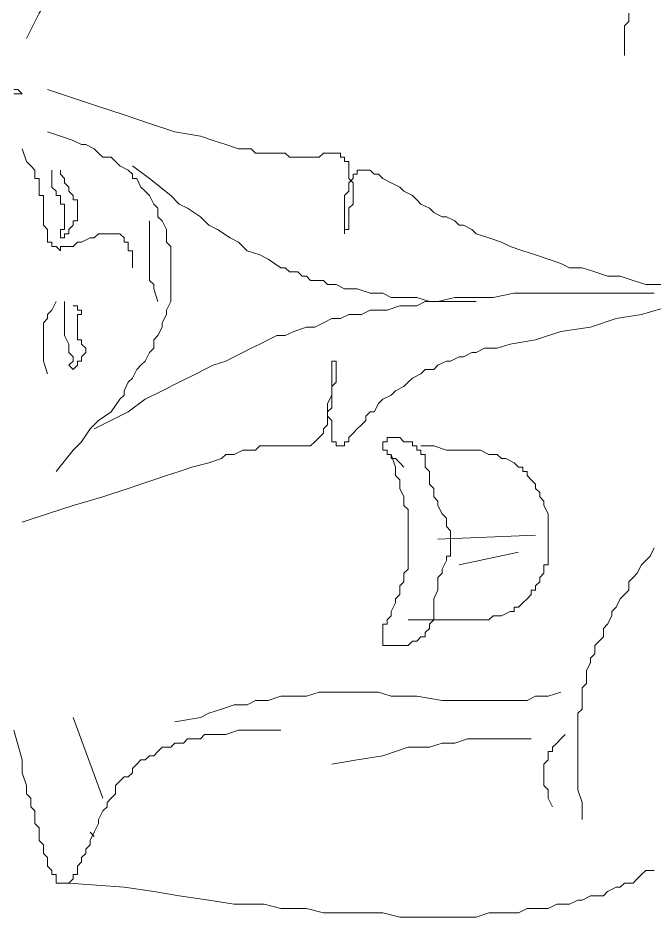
# Model space of a CAD drawing. Header units: millimetres. Extents: x -102235 to 28000, y -9692 to 28742.
# Drawn here: x -80340 to -79705, y 7203 to 8100 of the extents above; entities that cross this region are included whole.
import ezdxf

# ---------------------------------------------------------------- set-up
doc = ezdxf.new("R2010")
doc.units = ezdxf.units.MM
doc.header["$MEASUREMENT"] = 0
doc.layers.add('Drawing & Figure_Pen_No__141', color=7, linetype='Continuous', lineweight=20)

msp = doc.modelspace()

# ---------------------------------------------------------------- linework, layer by layer
at = {"layer": 'Drawing & Figure_Pen_No__141', "linetype": 'Continuous', "flags": 128}
for points in [[(-80331.58, 8079.24), (-80318.88, 8104.64), (-80310.42, 8117.34), (-80306.18, 8125.81), (-80297.72, 8138.51), (-80293.48, 8151.21), (-80293.48, 8159.68), (-80289.25, 8163.91), (-80285.02, 8176.61), (-80280.78, 8189.31), (-80276.55, 8202.01), (-80272.32, 8214.71), (-80268.08, 8227.41), (-80268.08, 8240.11), (-80263.85, 8252.81), (-80255.38, 8278.21)], [(-79730.45, 8104.64), (-79730.45, 8096.18), (-79734.68, 8091.94), (-79734.68, 8083.48), (-79734.68, 8075.01), (-79734.68, 8062.31)], [(-80344.28, 8024.21), (-80340.05, 8024.21), (-80335.82, 8024.21), (-80340.05, 8028.44), (-80344.28, 8028.44)], [(-80310.42, 8028.44), (-80259.62, 8011.51), (-80234.22, 8003.04), (-80208.82, 7994.58), (-80183.42, 7986.11), (-80158.02, 7981.88), (-80145.32, 7977.64), (-80132.62, 7973.41), (-80119.92, 7969.18), (-80107.22, 7969.18), (-80102.98, 7964.94), (-80094.52, 7964.94), (-80086.05, 7964.94), (-80081.82, 7964.94), (-80073.35, 7964.94), (-80069.12, 7960.71), (-80060.65, 7960.71), (-80056.42, 7960.71), (-80047.95, 7960.71), (-80039.48, 7960.71), (-80035.25, 7964.94), (-80031.02, 7964.94), (-80026.78, 7964.94), (-80022.55, 7964.94), (-80018.32, 7964.94), (-80018.32, 7960.71), (-80014.08, 7960.71), (-80014.08, 7956.48), (-80009.85, 7956.48), (-80009.85, 7952.24), (-80009.85, 7948.01), (-80009.85, 7943.78), (-80009.85, 7939.54), (-80005.62, 7935.31), (-80005.62, 7931.08), (-80005.62, 7926.84), (-80005.62, 7922.61), (-80005.62, 7914.14), (-80009.85, 7909.91), (-80009.85, 7905.68), (-80009.85, 7901.44), (-80009.85, 7897.21), (-80009.85, 7892.98), (-80009.85, 7888.74), (-80014.08, 7888.74), (-80014.08, 7884.51), (-80014.08, 7888.74), (-80014.08, 7892.98), (-80014.08, 7897.21), (-80014.08, 7901.44), (-80014.08, 7905.68), (-80014.08, 7909.91), (-80014.08, 7914.14), (-80014.08, 7918.38), (-80014.08, 7922.61), (-80009.85, 7926.84), (-80009.85, 7931.08), (-80009.85, 7935.31), (-80005.62, 7939.54), (-80005.62, 7943.78), (-80001.38, 7943.78), (-80001.38, 7948.01), (-79997.15, 7948.01), (-79992.92, 7948.01), (-79988.68, 7948.01), (-79984.45, 7943.78), (-79980.22, 7943.78), (-79975.98, 7939.54), (-79967.52, 7935.31), (-79959.05, 7931.08), (-79954.82, 7926.84), (-79946.35, 7922.61), (-79942.12, 7918.38), (-79937.88, 7914.14), (-79929.42, 7909.91), (-79925.18, 7905.68), (-79916.72, 7901.44), (-79912.48, 7901.44), (-79904.02, 7897.21), (-79899.78, 7892.98), (-79895.55, 7892.98), (-79887.08, 7888.74), (-79882.85, 7884.51), (-79870.15, 7880.28), (-79857.45, 7876.04), (-79848.98, 7871.81), (-79836.28, 7867.58), (-79823.58, 7863.34), (-79810.88, 7859.11), (-79798.18, 7854.88), (-79789.72, 7850.64), (-79777.02, 7850.64), (-79764.32, 7846.41), (-79751.62, 7842.18), (-79738.92, 7842.18), (-79726.22, 7837.94), (-79713.52, 7833.71), (-79696.58, 7833.71)], [(-80310.42, 7986.11), (-80297.72, 7981.88), (-80285.02, 7977.64), (-80276.55, 7973.41), (-80272.32, 7973.41), (-80263.85, 7969.18), (-80259.62, 7964.94), (-80255.38, 7960.71), (-80246.92, 7960.71), (-80242.68, 7956.48), (-80238.45, 7952.24), (-80229.98, 7948.01), (-80225.75, 7943.78), (-80225.75, 7939.54), (-80221.52, 7939.54), (-80217.28, 7931.08), (-80213.05, 7926.84), (-80208.82, 7922.61), (-80204.58, 7914.14), (-80200.35, 7909.91), (-80200.35, 7901.44), (-80196.12, 7897.21), (-80191.88, 7888.74), (-80191.88, 7884.51), (-80191.88, 7876.04), (-80187.65, 7871.81), (-80187.65, 7863.34), (-80187.65, 7854.88), (-80187.65, 7850.64), (-80187.65, 7842.18), (-80187.65, 7833.71), (-80187.65, 7829.48), (-80187.65, 7821.01), (-80187.65, 7816.78), (-80191.88, 7808.31), (-80191.88, 7804.08), (-80196.12, 7795.61), (-80196.12, 7791.38), (-80200.35, 7782.91), (-80204.58, 7778.68), (-80204.58, 7770.21), (-80208.82, 7765.98), (-80213.05, 7757.51), (-80217.28, 7753.28), (-80221.52, 7749.04), (-80225.75, 7740.58), (-80229.98, 7736.34), (-80234.22, 7727.88), (-80234.22, 7723.64), (-80238.45, 7719.41), (-80246.92, 7706.71), (-80259.62, 7698.24), (-80268.08, 7689.78), (-80276.55, 7677.08), (-80285.02, 7668.61), (-80301.95, 7647.44)], [(-80335.82, 7969.18), (-80331.58, 7956.48), (-80327.35, 7952.24), (-80323.12, 7948.01), (-80323.12, 7943.78), (-80323.12, 7939.54), (-80318.88, 7939.54), (-80318.88, 7935.31), (-80318.88, 7931.08), (-80318.88, 7926.84), (-80318.88, 7922.61), (-80314.65, 7922.61), (-80314.65, 7918.38), (-80314.65, 7914.14), (-80314.65, 7905.68), (-80314.65, 7897.21), (-80314.65, 7892.98), (-80310.42, 7888.74), (-80310.42, 7884.51), (-80310.42, 7880.28), (-80310.42, 7876.04), (-80306.18, 7876.04), (-80306.18, 7871.81), (-80301.95, 7871.81), (-80297.72, 7867.58), (-80297.72, 7871.81), (-80293.48, 7871.81), (-80289.25, 7871.81), (-80285.02, 7871.81), (-80280.78, 7876.04), (-80276.55, 7876.04), (-80268.08, 7880.28), (-80263.85, 7880.28), (-80259.62, 7884.51), (-80255.38, 7884.51), (-80251.15, 7884.51), (-80246.92, 7884.51), (-80242.68, 7884.51), (-80238.45, 7884.51), (-80234.22, 7880.28), (-80234.22, 7876.04), (-80229.98, 7876.04), (-80229.98, 7871.81), (-80229.98, 7867.58), (-80225.75, 7867.58), (-80225.75, 7863.34), (-80225.75, 7859.11), (-80225.75, 7850.64)], [(-80306.18, 7948.01), (-80306.18, 7943.78), (-80306.18, 7939.54), (-80306.18, 7935.31), (-80306.18, 7931.08), (-80301.95, 7926.84), (-80301.95, 7922.61), (-80297.72, 7922.61), (-80297.72, 7918.38), (-80297.72, 7914.14), (-80293.48, 7914.14), (-80293.48, 7909.91), (-80293.48, 7905.68), (-80293.48, 7901.44), (-80293.48, 7897.21), (-80293.48, 7892.98), (-80293.48, 7888.74), (-80297.72, 7888.74), (-80297.72, 7884.51), (-80297.72, 7880.28), (-80293.48, 7880.28), (-80293.48, 7884.51), (-80289.25, 7884.51), (-80289.25, 7888.74), (-80285.02, 7892.98), (-80285.02, 7897.21), (-80280.78, 7897.21), (-80280.78, 7901.44), (-80280.78, 7905.68), (-80280.78, 7909.91), (-80280.78, 7914.14), (-80280.78, 7918.38), (-80285.02, 7918.38), (-80285.02, 7922.61), (-80289.25, 7926.84), (-80289.25, 7931.08), (-80293.48, 7935.31), (-80293.48, 7939.54), (-80297.72, 7943.78), (-80297.72, 7948.01)], [(-80225.75, 7952.24), (-80208.82, 7939.54), (-80187.65, 7922.61), (-80179.18, 7914.14), (-80170.72, 7909.91), (-80158.02, 7901.44), (-80149.55, 7892.98), (-80141.08, 7888.74), (-80128.38, 7880.28), (-80119.92, 7876.04), (-80111.45, 7867.58), (-80098.75, 7863.34), (-80090.28, 7859.11), (-80077.58, 7850.64), (-80073.35, 7850.64), (-80069.12, 7846.41), (-80060.65, 7846.41), (-80056.42, 7842.18), (-80052.18, 7842.18), (-80047.95, 7837.94), (-80039.48, 7837.94), (-80035.25, 7837.94), (-80031.02, 7833.71), (-80022.55, 7833.71), (-80014.08, 7829.48), (-80001.38, 7829.48), (-79988.68, 7825.24), (-79975.98, 7825.24), (-79967.52, 7821.01), (-79954.82, 7821.01), (-79942.12, 7821.01), (-79929.42, 7816.78), (-79908.25, 7816.78), (-79882.85, 7816.78)], [(-80208.82, 7897.21), (-80208.82, 7888.74), (-80208.82, 7876.04), (-80208.82, 7871.81), (-80208.82, 7867.58), (-80208.82, 7863.34), (-80208.82, 7854.88), (-80208.82, 7850.64), (-80208.82, 7846.41), (-80208.82, 7842.18), (-80208.82, 7837.94), (-80204.58, 7833.71), (-80204.58, 7829.48), (-80200.35, 7816.78)], [(-80263.85, 7689.78), (-80229.98, 7706.71), (-80213.05, 7719.41), (-80196.12, 7727.88), (-80179.18, 7736.34), (-80162.25, 7744.81), (-80153.78, 7749.04), (-80145.32, 7753.28), (-80132.62, 7757.51), (-80124.15, 7761.74), (-80115.68, 7765.98), (-80107.22, 7770.21), (-80098.75, 7774.44), (-80090.28, 7778.68), (-80081.82, 7782.91), (-80073.35, 7782.91), (-80064.88, 7787.14), (-80052.18, 7791.38), (-80043.72, 7791.38), (-80035.25, 7795.61), (-80026.78, 7799.84), (-80018.32, 7799.84), (-80009.85, 7804.08), (-79997.15, 7804.08), (-79988.68, 7808.31), (-79980.22, 7808.31), (-79971.75, 7808.31), (-79959.05, 7812.54), (-79950.58, 7812.54), (-79942.12, 7812.54), (-79933.65, 7816.78), (-79920.95, 7816.78), (-79904.02, 7821.01), (-79882.85, 7821.01), (-79865.92, 7821.01), (-79844.75, 7825.24), (-79823.58, 7825.24), (-79806.65, 7825.24), (-79785.48, 7825.24), (-79764.32, 7825.24), (-79747.38, 7825.24), (-79705.05, 7825.24)], [(-80335.82, 7596.64), (-80310.42, 7605.11), (-80285.02, 7613.58), (-80255.38, 7622.04), (-80229.98, 7630.51), (-80217.28, 7634.74), (-80204.58, 7638.98), (-80191.88, 7643.21), (-80179.18, 7647.44), (-80166.48, 7651.68), (-80149.55, 7655.91), (-80136.85, 7660.14), (-80132.62, 7664.38), (-80124.15, 7664.38), (-80115.68, 7668.61), (-80111.45, 7668.61), (-80102.98, 7668.61), (-80098.75, 7672.84), (-80090.28, 7672.84), (-80081.82, 7672.84), (-80077.58, 7672.84), (-80069.12, 7672.84), (-80060.65, 7672.84), (-80056.42, 7672.84), (-80052.18, 7672.84), (-80047.95, 7672.84), (-80043.72, 7677.08), (-80039.48, 7681.31), (-80035.25, 7685.54), (-80035.25, 7689.78), (-80031.02, 7694.01), (-80031.02, 7698.24), (-80031.02, 7706.71), (-80026.78, 7710.94), (-80026.78, 7715.18), (-80026.78, 7719.41), (-80026.78, 7723.64), (-80026.78, 7727.88), (-80026.78, 7732.11), (-80022.55, 7736.34), (-80022.55, 7740.58), (-80022.55, 7744.81), (-80022.55, 7749.04), (-80022.55, 7753.28), (-80022.55, 7757.51), (-80026.78, 7757.51), (-80026.78, 7753.28), (-80026.78, 7749.04), (-80026.78, 7744.81), (-80026.78, 7740.58), (-80026.78, 7736.34), (-80026.78, 7732.11), (-80026.78, 7727.88), (-80026.78, 7723.64), (-80031.02, 7715.18), (-80031.02, 7710.94), (-80031.02, 7706.71), (-80031.02, 7702.48), (-80026.78, 7698.24), (-80026.78, 7694.01), (-80026.78, 7689.78), (-80026.78, 7685.54), (-80026.78, 7681.31), (-80026.78, 7677.08), (-80022.55, 7677.08), (-80022.55, 7672.84), (-80018.32, 7672.84), (-80014.08, 7672.84), (-80014.08, 7677.08), (-80009.85, 7677.08), (-80009.85, 7681.31), (-80005.62, 7685.54), (-80001.38, 7689.78), (-79997.15, 7694.01), (-79992.92, 7698.24), (-79992.92, 7702.48), (-79988.68, 7706.71), (-79984.45, 7706.71), (-79980.22, 7715.18), (-79975.98, 7719.41), (-79967.52, 7723.64), (-79963.28, 7727.88), (-79954.82, 7732.11), (-79950.58, 7736.34), (-79946.35, 7740.58), (-79937.88, 7744.81), (-79933.65, 7749.04), (-79925.18, 7749.04), (-79920.95, 7753.28), (-79912.48, 7757.51), (-79908.25, 7757.51), (-79899.78, 7761.74), (-79895.55, 7761.74), (-79887.08, 7765.98), (-79882.85, 7765.98), (-79874.38, 7770.21), (-79861.68, 7770.21), (-79848.98, 7774.44), (-79823.58, 7778.68), (-79798.18, 7787.14), (-79768.55, 7791.38), (-79743.15, 7799.84), (-79717.75, 7804.08), (-79688.12, 7812.54)], [(-80301.95, 7816.78), (-80306.18, 7808.31), (-80310.42, 7804.08), (-80310.42, 7799.84), (-80314.65, 7795.61), (-80314.65, 7791.38), (-80314.65, 7787.14), (-80314.65, 7782.91), (-80314.65, 7778.68), (-80314.65, 7774.44), (-80314.65, 7770.21), (-80314.65, 7765.98), (-80314.65, 7761.74), (-80314.65, 7757.51), (-80310.42, 7744.81)], [(-80293.48, 7816.78), (-80293.48, 7808.31), (-80293.48, 7804.08), (-80293.48, 7799.84), (-80293.48, 7795.61), (-80293.48, 7791.38), (-80293.48, 7787.14), (-80293.48, 7782.91), (-80289.25, 7774.44), (-80289.25, 7770.21), (-80289.25, 7765.98), (-80285.02, 7761.74), (-80285.02, 7757.51), (-80289.25, 7753.28), (-80285.02, 7749.04), (-80280.78, 7753.28), (-80280.78, 7757.51), (-80276.55, 7757.51), (-80276.55, 7761.74), (-80272.32, 7765.98), (-80272.32, 7770.21), (-80276.55, 7774.44), (-80276.55, 7778.68), (-80280.78, 7778.68), (-80280.78, 7782.91), (-80280.78, 7787.14), (-80280.78, 7791.38), (-80280.78, 7795.61), (-80280.78, 7799.84), (-80280.78, 7804.08), (-80276.55, 7804.08), (-80276.55, 7808.31), (-80280.78, 7808.31), (-80280.78, 7812.54), (-80285.02, 7812.54)], [(-79967.52, 7664.38), (-79963.28, 7651.68), (-79963.28, 7643.21), (-79959.05, 7638.98), (-79959.05, 7630.51), (-79954.82, 7622.04), (-79954.82, 7613.58), (-79950.58, 7609.34), (-79950.58, 7600.88), (-79950.58, 7592.41), (-79950.58, 7588.18), (-79950.58, 7583.94), (-79950.58, 7579.71), (-79950.58, 7575.48), (-79950.58, 7571.24), (-79950.58, 7567.01), (-79950.58, 7562.78), (-79950.58, 7558.54), (-79950.58, 7554.31), (-79950.58, 7550.08), (-79954.82, 7545.84), (-79954.82, 7541.61), (-79954.82, 7537.38), (-79959.05, 7533.14), (-79959.05, 7528.91), (-79959.05, 7524.68), (-79963.28, 7520.44), (-79963.28, 7516.21), (-79967.52, 7507.74), (-79967.52, 7503.51), (-79971.75, 7499.28), (-79971.75, 7495.04), (-79975.98, 7495.04), (-79975.98, 7490.81), (-79975.98, 7486.58), (-79975.98, 7482.34), (-79975.98, 7478.11), (-79975.98, 7473.88), (-79971.75, 7473.88), (-79967.52, 7473.88), (-79963.28, 7473.88), (-79959.05, 7473.88), (-79954.82, 7473.88), (-79950.58, 7473.88), (-79946.35, 7478.11), (-79942.12, 7478.11), (-79937.88, 7482.34), (-79933.65, 7482.34), (-79933.65, 7486.58), (-79929.42, 7490.81), (-79929.42, 7495.04), (-79925.18, 7499.28), (-79925.18, 7503.51), (-79925.18, 7507.74), (-79925.18, 7511.98), (-79925.18, 7520.44), (-79920.95, 7528.91), (-79920.95, 7533.14), (-79920.95, 7537.38), (-79920.95, 7541.61), (-79916.72, 7545.84), (-79916.72, 7550.08), (-79912.48, 7558.54), (-79912.48, 7562.78), (-79908.25, 7562.78), (-79908.25, 7567.01), (-79908.25, 7571.24), (-79908.25, 7575.48), (-79908.25, 7579.71), (-79908.25, 7583.94), (-79908.25, 7588.18), (-79912.48, 7592.41), (-79912.48, 7596.64), (-79912.48, 7600.88), (-79916.72, 7605.11), (-79920.95, 7613.58), (-79920.95, 7617.81), (-79925.18, 7622.04), (-79925.18, 7626.28), (-79925.18, 7630.51), (-79929.42, 7634.74), (-79929.42, 7638.98), (-79929.42, 7647.44), (-79933.65, 7651.68), (-79933.65, 7655.91), (-79933.65, 7660.14), (-79933.65, 7664.38), (-79937.88, 7664.38), (-79937.88, 7668.61), (-79942.12, 7668.61), (-79942.12, 7672.84), (-79946.35, 7672.84), (-79946.35, 7677.08), (-79950.58, 7677.08), (-79954.82, 7677.08), (-79959.05, 7681.31), (-79963.28, 7681.31), (-79967.52, 7681.31), (-79971.75, 7681.31), (-79971.75, 7677.08), (-79975.98, 7677.08), (-79975.98, 7672.84), (-79975.98, 7668.61), (-79971.75, 7668.61), (-79971.75, 7664.38), (-79967.52, 7664.38), (-79967.52, 7660.14), (-79963.28, 7660.14), (-79959.05, 7655.91), (-79954.82, 7651.68)], [(-79937.88, 7672.84), (-79925.18, 7672.84), (-79912.48, 7668.61), (-79908.25, 7668.61), (-79899.78, 7668.61), (-79895.55, 7668.61), (-79887.08, 7668.61), (-79882.85, 7668.61), (-79878.62, 7668.61), (-79870.15, 7664.38), (-79865.92, 7664.38), (-79861.68, 7664.38), (-79857.45, 7660.14), (-79853.22, 7660.14), (-79844.75, 7655.91), (-79840.52, 7651.68), (-79836.28, 7651.68), (-79836.28, 7647.44), (-79832.05, 7647.44), (-79832.05, 7643.21), (-79827.82, 7638.98), (-79823.58, 7634.74), (-79823.58, 7630.51), (-79819.35, 7626.28), (-79819.35, 7622.04), (-79815.12, 7617.81), (-79815.12, 7613.58), (-79810.88, 7605.11), (-79810.88, 7600.88), (-79810.88, 7596.64), (-79810.88, 7588.18), (-79810.88, 7583.94), (-79810.88, 7575.48), (-79810.88, 7571.24), (-79810.88, 7567.01), (-79810.88, 7562.78), (-79810.88, 7558.54), (-79810.88, 7554.31), (-79815.12, 7554.31), (-79815.12, 7550.08), (-79815.12, 7545.84), (-79819.35, 7541.61), (-79819.35, 7537.38), (-79823.58, 7533.14), (-79823.58, 7528.91), (-79827.82, 7528.91), (-79827.82, 7524.68), (-79832.05, 7520.44), (-79836.28, 7516.21), (-79840.52, 7511.98), (-79844.75, 7511.98), (-79844.75, 7507.74), (-79848.98, 7507.74), (-79857.45, 7503.51), (-79861.68, 7503.51), (-79865.92, 7503.51), (-79870.15, 7499.28), (-79878.62, 7499.28), (-79882.85, 7499.28), (-79887.08, 7499.28), (-79895.55, 7499.28), (-79899.78, 7499.28), (-79908.25, 7499.28), (-79912.48, 7499.28), (-79916.72, 7499.28), (-79925.18, 7499.28), (-79937.88, 7499.28), (-79950.58, 7499.28)], [(-79920.95, 7579.71), (-79823.58, 7583.94)], [(-79705.05, 7571.24), (-79709.28, 7562.78), (-79713.52, 7558.54), (-79717.75, 7554.31), (-79721.98, 7545.84), (-79726.22, 7541.61), (-79730.45, 7537.38), (-79730.45, 7528.91), (-79734.68, 7524.68), (-79738.92, 7520.44), (-79743.15, 7511.98), (-79747.38, 7507.74), (-79747.38, 7503.51), (-79751.62, 7495.04), (-79755.85, 7490.81), (-79755.85, 7482.34), (-79760.08, 7478.11), (-79764.32, 7473.88), (-79764.32, 7465.41), (-79768.55, 7461.18), (-79768.55, 7456.94), (-79772.78, 7448.48), (-79772.78, 7444.24), (-79772.78, 7435.78), (-79777.02, 7431.54), (-79777.02, 7423.08), (-79777.02, 7418.84), (-79777.02, 7410.38), (-79781.25, 7406.14), (-79781.25, 7397.68), (-79781.25, 7393.44), (-79781.25, 7384.98), (-79781.25, 7380.74), (-79781.25, 7372.28), (-79781.25, 7368.04), (-79781.25, 7359.58), (-79781.25, 7351.11), (-79781.25, 7346.88), (-79781.25, 7329.94), (-79777.02, 7317.24), (-79777.02, 7300.31)], [(-79899.78, 7554.31), (-79840.52, 7567.01)], [(-80183.42, 7397.68), (-80158.02, 7401.91), (-80149.55, 7406.14), (-80136.85, 7410.38), (-80124.15, 7414.61), (-80111.45, 7414.61), (-80102.98, 7418.84), (-80090.28, 7418.84), (-80077.58, 7423.08), (-80064.88, 7423.08), (-80052.18, 7423.08), (-80039.48, 7427.31), (-80026.78, 7427.31), (-80018.32, 7427.31), (-80005.62, 7427.31), (-79992.92, 7427.31), (-79980.22, 7427.31), (-79967.52, 7423.08), (-79942.12, 7423.08), (-79916.72, 7418.84), (-79908.25, 7418.84), (-79895.55, 7418.84), (-79882.85, 7418.84), (-79870.15, 7418.84), (-79865.92, 7418.84), (-79857.45, 7418.84), (-79853.22, 7418.84), (-79844.75, 7418.84), (-79840.52, 7418.84), (-79832.05, 7418.84), (-79823.58, 7423.08), (-79810.88, 7423.08), (-79798.18, 7427.31)], [(-80285.02, 7401.91), (-80255.38, 7321.48)], [(-80344.28, 7389.21), (-80335.82, 7359.58), (-80335.82, 7346.88), (-80331.58, 7334.18), (-80331.58, 7325.71), (-80327.35, 7321.48), (-80327.35, 7313.01), (-80323.12, 7308.78), (-80323.12, 7300.31), (-80323.12, 7296.08), (-80318.88, 7291.84), (-80318.88, 7283.38), (-80318.88, 7279.14), (-80314.65, 7274.91), (-80314.65, 7270.68), (-80314.65, 7266.44), (-80310.42, 7262.21), (-80310.42, 7257.98), (-80310.42, 7253.74), (-80306.18, 7249.51), (-80306.18, 7245.28), (-80301.95, 7245.28), (-80301.95, 7241.04), (-80301.95, 7236.81), (-80297.72, 7236.81), (-80293.48, 7236.81), (-80289.25, 7236.81), (-80285.02, 7241.04), (-80285.02, 7245.28), (-80280.78, 7245.28), (-80280.78, 7249.51), (-80280.78, 7253.74), (-80276.55, 7257.98), (-80276.55, 7262.21), (-80272.32, 7266.44), (-80272.32, 7270.68), (-80268.08, 7274.91), (-80268.08, 7279.14), (-80263.85, 7287.61), (-80259.62, 7296.08), (-80259.62, 7300.31), (-80255.38, 7308.78), (-80251.15, 7313.01), (-80251.15, 7317.24), (-80246.92, 7321.48), (-80242.68, 7325.71), (-80242.68, 7334.18), (-80238.45, 7338.41), (-80234.22, 7342.64), (-80229.98, 7342.64), (-80225.75, 7346.88), (-80225.75, 7351.11), (-80221.52, 7355.34), (-80217.28, 7359.58), (-80213.05, 7359.58), (-80208.82, 7363.81), (-80204.58, 7363.81), (-80200.35, 7368.04), (-80196.12, 7372.28), (-80191.88, 7372.28), (-80187.65, 7372.28), (-80183.42, 7376.51), (-80174.95, 7376.51), (-80170.72, 7380.74), (-80166.48, 7380.74), (-80162.25, 7380.74), (-80158.02, 7380.74), (-80153.78, 7384.98), (-80145.32, 7384.98), (-80141.08, 7384.98), (-80132.62, 7384.98), (-80119.92, 7389.21), (-80111.45, 7389.21), (-80098.75, 7389.21), (-80077.58, 7389.21)], [(-80026.78, 7355.34), (-80001.38, 7359.58), (-79975.98, 7363.81), (-79963.28, 7368.04), (-79950.58, 7372.28), (-79942.12, 7372.28), (-79929.42, 7372.28), (-79916.72, 7376.51), (-79904.02, 7376.51), (-79891.32, 7380.74), (-79878.62, 7380.74), (-79865.92, 7380.74), (-79853.22, 7380.74), (-79840.52, 7380.74), (-79827.82, 7380.74)], [(-79793.95, 7384.98), (-79798.18, 7380.74), (-79802.42, 7376.51), (-79806.65, 7372.28), (-79806.65, 7368.04), (-79810.88, 7368.04), (-79810.88, 7363.81), (-79810.88, 7359.58), (-79815.12, 7355.34), (-79815.12, 7351.11), (-79815.12, 7346.88), (-79815.12, 7342.64), (-79815.12, 7338.41), (-79815.12, 7334.18), (-79810.88, 7329.94), (-79810.88, 7321.48), (-79806.65, 7313.01)], [(-80263.85, 7283.38), (-80268.08, 7287.61)], [(-80289.25, 7236.81), (-80234.22, 7232.58), (-80204.58, 7228.34), (-80179.18, 7224.11), (-80149.55, 7219.88), (-80124.15, 7215.64), (-80107.22, 7215.64), (-80094.52, 7215.64), (-80077.58, 7211.41), (-80064.88, 7211.41), (-80052.18, 7211.41), (-80035.25, 7207.18), (-80022.55, 7207.18), (-80005.62, 7207.18), (-79988.68, 7207.18), (-79975.98, 7207.18), (-79959.05, 7202.94), (-79946.35, 7202.94), (-79929.42, 7202.94), (-79912.48, 7202.94), (-79899.78, 7202.94), (-79882.85, 7202.94), (-79870.15, 7207.18), (-79861.68, 7207.18), (-79853.22, 7207.18), (-79844.75, 7207.18), (-79840.52, 7207.18), (-79832.05, 7211.41), (-79823.58, 7211.41), (-79819.35, 7211.41), (-79810.88, 7211.41), (-79802.42, 7215.64), (-79798.18, 7215.64), (-79789.72, 7215.64), (-79781.25, 7219.88), (-79777.02, 7219.88), (-79768.55, 7224.11), (-79764.32, 7224.11), (-79755.85, 7224.11), (-79751.62, 7228.34), (-79743.15, 7232.58), (-79738.92, 7232.58), (-79734.68, 7236.81), (-79726.22, 7236.81), (-79721.98, 7241.04), (-79717.75, 7245.28), (-79713.52, 7249.51), (-79705.05, 7249.51)]]:
    msp.add_lwpolyline(points, dxfattribs=at)

doc.saveas('drawing.dxf')
